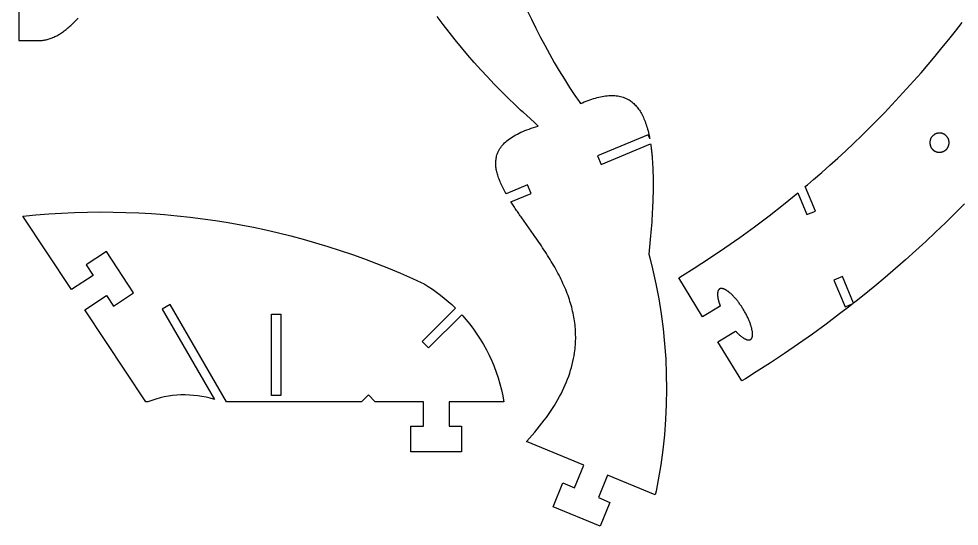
# Model space of a CAD drawing. Extents: x 0 to 398, y 0 to 371.
# Drawn here: x 0 to 187.8, y 0 to 101.4 of the extents above; entities that cross this region are included whole.
import ezdxf

# ---------------------------------------------------------------- set-up
doc = ezdxf.new("R2010")
doc.units = 0
doc.layers.get('0').update_dxf_attribs({"linetype": 'CONTINUOUS'})

msp = doc.modelspace()

# ---------------------------------------------------------------- linework, layer by layer
at = {"color": 0}
for points in [[(0, 103.856), (0, 97.0492), (4.07503, 97.0492), (4.27556, 97.0524), (4.47553, 97.0619), (4.67486, 97.0779), (4.87364, 97.1), (5.07178, 97.1283), (5.26932, 97.1626), (5.46625, 97.2029), (5.66254, 97.2489), (5.85824, 97.3008), (6.05333, 97.3583), (6.24778, 97.4215), (6.44157, 97.4901), (6.63476, 97.5643), (6.82731, 97.6438), (7.01921, 97.7283), (7.2105, 97.8182), (7.40115, 97.9131), (7.59115, 98.0129), (7.78049, 98.1176), (7.96912, 98.2272), (8.15717, 98.3415), (8.34457, 98.4604), (8.53125, 98.5839), (8.71729, 98.7118), (8.90267, 98.844), (9.0874, 98.9806), (9.27143, 99.1213), (9.45475, 99.2661), (9.63743, 99.415), (9.81944, 99.5676), (10.0008, 99.7242), (10.1883, 99.8901), (10.375, 100.06), (10.561, 100.232), (10.7464, 100.408), (10.931, 100.587), (11.115, 100.769), (11.2982, 100.954), (11.4808, 101.141), (11.6628, 101.33), (11.8441, 101.522)], [(101.551, 103.041), (102.386, 101.284), (103.249, 99.5392), (104.137, 97.8068), (105.052, 96.0869), (105.993, 94.3801), (106.96, 92.6867), (107.953, 91.0069), (108.971, 89.341), (110.015, 87.6894), (111.085, 86.0524), (111.903, 84.8336), (112.18, 84.43), (112.572, 84.6044), (112.959, 84.7693), (113.341, 84.9246), (113.718, 85.07), (114.091, 85.2058), (114.458, 85.3318), (114.82, 85.4479), (115.177, 85.5543), (115.529, 85.6506), (115.876, 85.7368), (116.217, 85.8131), (116.554, 85.8792), (116.885, 85.9353), (117.211, 85.981), (117.532, 86.0165), (117.847, 86.0417), (118.157, 86.0565), (118.462, 86.0608), (118.761, 86.0549), (119.055, 86.0382), (119.344, 86.011), (119.627, 85.9732), (119.905, 85.9246), (120.177, 85.8654), (120.443, 85.7954), (120.705, 85.7144), (120.96, 85.6226), (121.21, 85.52), (121.454, 85.4063), (121.693, 85.2814), (121.893, 85.1654), (122.088, 85.041), (122.28, 84.9082), (122.466, 84.7672), (122.649, 84.6179), (122.827, 84.4604), (123, 84.2949), (123.17, 84.121), (123.335, 83.9392), (123.495, 83.7493), (123.652, 83.5514), (123.804, 83.3456), (123.952, 83.1317), (124.095, 82.91), (124.235, 82.6804), (124.37, 82.4431), (124.501, 82.1981), (124.628, 81.9451), (124.752, 81.6846), (124.87, 81.4164), (124.985, 81.1407), (125.096, 80.8574), (125.203, 80.5665), (125.306, 80.2681), (125.404, 79.9624), (125.499, 79.649), (125.59, 79.3285), (125.677, 79.0007), (125.76, 78.6654), (125.839, 78.3231), (125.846, 78.295), (125.852, 78.2671), (125.858, 78.239), (125.87, 78.1832), (125.877, 78.1553), (125.883, 78.1272), (125.889, 78.0993), (125.901, 78.0435), (125.908, 78.0154), (125.914, 77.9875), (125.92, 77.9596), (125.926, 77.9317), (125.932, 77.9036), (125.939, 77.8757), (125.945, 77.8478), (125.951, 77.8199), (125.957, 77.7919), (125.963, 77.7639), (125.976, 77.7081), (125.982, 77.68), (125.988, 77.6521), (125.995, 77.6242), (126.007, 77.5682), (126.013, 77.5403), (126.019, 77.5124), (126.026, 77.4844), (126.032, 77.4564), (125.729, 78.1872), (115.599, 73.9913), (116.307, 72.2821), (126.199, 76.3796), (126.199, 76.3794), (126.199, 76.3794), (126.199, 76.3792), (126.199, 76.3792), (126.199, 76.3788), (126.199, 76.3788), (126.199, 76.3785), (126.2, 76.3783), (126.2, 76.3781), (126.2, 76.3779), (126.2, 76.3778), (126.2, 76.3776), (126.2, 76.3774), (126.2, 76.3772), (126.2, 76.3772), (126.213, 76.2846), (126.227, 76.1915), (126.241, 76.0982), (126.254, 76.0044), (126.267, 75.9103), (126.28, 75.8157), (126.292, 75.7207), (126.305, 75.6254), (126.317, 75.5297), (126.329, 75.4336), (126.341, 75.3372), (126.353, 75.2403), (126.364, 75.1431), (126.375, 75.0456), (126.386, 74.9476), (126.397, 74.8492), (126.408, 74.7506), (126.418, 74.6514), (126.429, 74.5519), (126.439, 74.4521), (126.449, 74.3519), (126.458, 74.2512), (126.468, 74.1503), (126.477, 74.049), (126.486, 73.9474), (126.495, 73.8453), (126.504, 73.7428), (126.512, 73.64), (126.521, 73.5369), (126.529, 73.4333), (126.537, 73.3294), (126.573, 72.8121), (126.605, 72.2862), (126.633, 71.7521), (126.656, 71.2096), (126.675, 70.6586), (126.689, 70.0996), (126.7, 69.5322), (126.706, 68.9568), (126.707, 68.3735), (126.705, 67.7819), (126.698, 67.1826), (126.688, 66.5754), (126.673, 65.9603), (126.654, 65.3374), (126.631, 64.7068), (126.604, 64.0686), (126.573, 63.4229), (126.538, 62.7696), (126.499, 62.1088), (126.457, 61.4404), (126.41, 60.7649), (126.36, 60.0821), (126.306, 59.3919), (126.248, 58.6947), (126.186, 57.9903), (126.121, 57.2787), (126.052, 56.5603), (125.979, 55.8349), (125.903, 55.1025), (125.823, 54.3633), (126.022, 53.6281), (126.574, 51.4104), (127.237, 48.4413), (127.81, 45.4575), (128.293, 42.4614), (128.688, 39.455), (128.993, 36.44), (129.209, 33.4187), (129.335, 30.3931), (129.372, 27.3649), (129.319, 24.3362), (129.176, 21.3093), (128.944, 18.286), (128.622, 15.2682), (128.21, 12.258), (127.709, 9.25743), (127.276, 7.01329), (127.118, 6.26839), (117.613, 10.2055), (115.757, 5.72467), (118.066, 4.76796), (116.095, 0.00998), (106.718, 3.89421), (108.689, 8.65218), (110.999, 7.69547), (112.855, 12.1763), (101.401, 16.9206), (101.403, 16.9232), (101.406, 16.9258), (101.408, 16.9285), (101.411, 16.9311), (101.413, 16.9337), (101.416, 16.9364), (101.418, 16.939), (101.423, 16.9443), (101.425, 16.9469), (101.428, 16.9496), (101.43, 16.9521), (101.433, 16.9549), (101.435, 16.9574), (101.437, 16.9601), (101.44, 16.9626), (101.442, 16.9653), (101.445, 16.9679), (101.447, 16.9706), (101.45, 16.9732), (101.452, 16.9758), (101.454, 16.9785), (101.457, 16.9811), (101.459, 16.9837), (101.462, 16.9864), (101.464, 16.989), (101.467, 16.9917), (101.469, 16.9943), (101.471, 16.9969), (101.474, 16.9996), (102.017, 17.5965), (102.544, 18.1929), (103.056, 18.7889), (103.553, 19.3842), (104.034, 19.979), (104.499, 20.5733), (104.95, 21.1669), (105.384, 21.7601), (105.803, 22.3526), (106.207, 22.9447), (106.595, 23.5361), (106.968, 24.1269), (107.325, 24.7171), (107.666, 25.3067), (107.992, 25.8956), (108.303, 26.4839), (108.598, 27.0715), (108.877, 27.6586), (109.14, 28.245), (109.388, 28.8307), (109.621, 29.4157), (109.838, 30), (110.039, 30.5838), (110.224, 31.1667), (110.394, 31.749), (110.549, 32.3306), (110.687, 32.9114), (110.81, 33.4915), (110.917, 34.071), (111.009, 34.6496), (111.063, 35.0507), (111.11, 35.4515), (111.149, 35.8519), (111.18, 36.2519), (111.204, 36.6515), (111.221, 37.0507), (111.23, 37.4494), (111.232, 37.8478), (111.227, 38.2456), (111.215, 38.6431), (111.196, 39.04), (111.169, 39.4364), (111.136, 39.8324), (111.096, 40.2278), (111.048, 40.6228), (110.994, 41.0171), (110.934, 41.411), (110.866, 41.8043), (110.792, 42.1969), (110.712, 42.589), (110.624, 42.9806), (110.531, 43.3715), (110.431, 43.7617), (110.325, 44.1514), (110.212, 44.5404), (110.093, 44.9288), (109.968, 45.3164), (109.837, 45.7033), (109.7, 46.0896), (109.557, 46.4751), (109.398, 46.8856), (109.232, 47.2951), (109.06, 47.7037), (108.881, 48.1115), (108.697, 48.5183), (108.507, 48.924), (108.312, 49.3287), (108.111, 49.7324), (107.905, 50.135), (107.695, 50.5364), (107.48, 50.9367), (107.261, 51.3357), (107.037, 51.7336), (106.81, 52.13), (106.579, 52.5253), (106.344, 52.9192), (106.106, 53.3117), (105.866, 53.7028), (105.622, 54.0924), (105.376, 54.4806), (105.128, 54.8672), (104.877, 55.2522), (104.625, 55.6358), (104.371, 56.0176), (104.115, 56.3979), (103.859, 56.7765), (103.601, 57.1533), (103.343, 57.5283), (103.084, 57.9017), (102.824, 58.2731), (102.665, 58.5007), (102.506, 58.7275), (102.347, 58.9536), (102.188, 59.1789), (102.029, 59.4035), (101.871, 59.6274), (101.713, 59.8504), (101.556, 60.0728), (101.399, 60.2943), (101.243, 60.515), (101.088, 60.735), (100.933, 60.954), (100.78, 61.1724), (100.627, 61.3899), (100.475, 61.6064), (100.324, 61.8222), (100.174, 62.0372), (100.026, 62.2512), (99.8782, 62.4644), (99.7321, 62.6768), (99.5871, 62.8882), (99.4436, 63.0987), (99.3015, 63.3083), (99.161, 63.5171), (99.0219, 63.7249), (98.8844, 63.9318), (98.7488, 64.1376), (98.6149, 64.3426), (98.4828, 64.5467), (98.3525, 64.7497), (98.3043, 64.8251), (98.3043, 64.8251), (102.31, 66.4844), (101.602, 68.1936), (97.3346, 66.4258), (97.3335, 66.4278), (97.3324, 66.4297), (97.3313, 66.4315), (97.3301, 66.4335), (97.3292, 66.4354), (97.3279, 66.4374), (97.3269, 66.4393), (97.3247, 66.4431), (97.3236, 66.445), (97.3214, 66.4489), (97.3204, 66.4508), (97.3193, 66.4526), (97.3182, 66.4546), (97.3171, 66.4565), (97.3149, 66.4603), (97.3137, 66.4624), (97.3117, 66.4661), (97.3106, 66.4681), (97.3094, 66.47), (97.3083, 66.4718), (97.3072, 66.4737), (97.3061, 66.4757), (97.305, 66.4776), (97.3029, 66.4814), (97.3018, 66.4833), (97.3007, 66.4853), (97.1472, 66.7586), (96.9989, 67.0297), (96.856, 67.2987), (96.7183, 67.5657), (96.5863, 67.8306), (96.4599, 68.0932), (96.3392, 68.3538), (96.2243, 68.6121), (96.1154, 68.8683), (96.0126, 69.1222), (95.9158, 69.374), (95.8254, 69.6236), (95.7414, 69.8708), (95.6638, 70.116), (95.5928, 70.3589), (95.5285, 70.5994), (95.471, 70.8376), (95.4204, 71.0736), (95.3768, 71.3074), (95.3404, 71.5388), (95.3111, 71.7679), (95.2892, 71.9946), (95.2749, 72.2189), (95.2679, 72.441), (95.2686, 72.6606), (95.2771, 72.8778), (95.2935, 73.0926), (95.3179, 73.305), (95.3503, 73.5151), (95.3908, 73.7226), (95.4397, 73.9276), (95.5156, 74.1906), (95.6051, 74.449), (95.7086, 74.7032), (95.8258, 74.9529), (95.9569, 75.1985), (96.1019, 75.4394), (96.2608, 75.6761), (96.4335, 75.9085), (96.62, 76.1365), (96.8204, 76.3603), (97.0346, 76.5796), (97.2626, 76.7947), (97.5047, 77.0054), (97.7604, 77.2119), (98.0301, 77.414), (98.3136, 77.6119), (98.611, 77.8056), (98.9222, 77.9949), (99.2474, 78.1799), (99.5863, 78.3606), (99.9392, 78.5369), (100.306, 78.7092), (100.687, 78.8771), (101.081, 79.0408), (101.489, 79.2003), (101.912, 79.3554), (102.348, 79.5064), (102.797, 79.6532), (103.261, 79.7957), (103.739, 79.934), (103.552, 80.1247), (102.98, 80.6871), (102.201, 81.4193), (101.402, 82.1303), (100.791, 82.6499), (100.585, 82.8194), (100.223, 83.1543), (99.1481, 84.1694), (97.7319, 85.539), (96.3369, 86.9279), (94.9629, 88.3358), (93.6103, 89.7624), (92.2792, 91.2076), (90.9696, 92.6711), (89.6818, 94.1525), (88.416, 95.6518), (87.1724, 97.1686), (85.9511, 98.7026), (84.7522, 100.254), (83.5761, 101.821)], [(188.908, 64.4396), (187.003, 62.5193), (185.075, 60.621), (183.124, 58.7449), (181.151, 56.8911), (179.156, 55.06), (177.139, 53.2517), (175.1, 51.4663), (173.04, 49.7042), (170.958, 47.9654), (168.856, 46.2503), (167.265, 44.9786), (166.732, 44.559), (164.526, 49.8915), (162.817, 49.1824), (165.036, 43.8178), (166.631, 44.4794), (165.965, 43.9567), (163.956, 42.4076), (161.25, 40.3754), (158.515, 38.3829), (155.751, 36.4307), (152.96, 34.519), (150.14, 32.6481), (147.294, 30.8182), (145.143, 29.4715), (144.421, 29.0297), (139.64, 36.8314), (143.168, 38.9931), (143.26, 38.8928), (143.351, 38.7949), (143.443, 38.6997), (143.535, 38.6069), (143.625, 38.5168), (143.717, 38.4294), (143.807, 38.3446), (143.896, 38.2626), (143.986, 38.1833), (144.074, 38.1069), (144.163, 38.0333), (144.25, 37.9625), (144.336, 37.8949), (144.421, 37.83), (144.506, 37.7682), (144.589, 37.7093), (144.671, 37.6538), (144.753, 37.6011), (144.833, 37.5518), (144.911, 37.5056), (144.989, 37.4626), (145.065, 37.4229), (145.139, 37.3867), (145.212, 37.3536), (145.283, 37.324), (145.354, 37.2979), (145.422, 37.2753), (145.487, 37.2561), (145.553, 37.2406), (145.615, 37.2286), (145.674, 37.2201), (145.732, 37.2147), (145.788, 37.2126), (145.84, 37.2135), (145.893, 37.2175), (145.943, 37.2244), (145.99, 37.2347), (146.038, 37.2479), (146.082, 37.2643), (146.124, 37.2836), (146.164, 37.3061), (146.203, 37.3317), (146.239, 37.3603), (146.274, 37.3919), (146.307, 37.4268), (146.337, 37.4646), (146.365, 37.5054), (146.393, 37.5493), (146.418, 37.5964), (146.44, 37.6464), (146.461, 37.6994), (146.479, 37.7556), (146.496, 37.8147), (146.511, 37.8769), (146.524, 37.9421), (146.535, 38.0104), (146.543, 38.0817), (146.55, 38.156), (146.554, 38.2333), (146.557, 38.3136), (146.557, 38.4192), (146.553, 38.5292), (146.544, 38.6433), (146.533, 38.7617), (146.518, 38.8837), (146.499, 39.0096), (146.476, 39.139), (146.45, 39.2718), (146.421, 39.4078), (146.388, 39.5469), (146.351, 39.689), (146.311, 39.8338), (146.268, 39.9811), (146.221, 40.131), (146.172, 40.2831), (146.119, 40.4371), (146.064, 40.5932), (146.004, 40.7513), (145.943, 40.9107), (145.878, 41.0717), (145.81, 41.234), (145.739, 41.3974), (145.665, 41.5618), (145.59, 41.7271), (145.511, 41.8929), (145.429, 42.0593), (145.346, 42.2261), (145.258, 42.3929), (145.169, 42.5599), (145.078, 42.7265), (144.985, 42.8929), (144.894, 43.0482), (144.803, 43.2029), (144.708, 43.3567), (144.614, 43.5093), (144.518, 43.661), (144.419, 43.8114), (144.321, 43.9604), (144.221, 44.1079), (144.119, 44.2539), (144.017, 44.3981), (143.914, 44.5404), (143.81, 44.6808), (143.704, 44.8192), (143.6, 44.9553), (143.493, 45.089), (143.388, 45.2204), (143.281, 45.3492), (143.174, 45.4753), (143.067, 45.5986), (142.96, 45.719), (142.854, 45.8362), (142.747, 45.9504), (142.64, 46.0612), (142.535, 46.1686), (142.429, 46.2725), (142.324, 46.3728), (142.219, 46.4692), (142.117, 46.5618), (142.014, 46.6503), (141.913, 46.7347), (141.811, 46.8147), (141.733, 46.8743), (141.657, 46.9313), (141.581, 46.9854), (141.506, 47.0369), (141.431, 47.0857), (141.358, 47.1317), (141.286, 47.1751), (141.214, 47.2157), (141.144, 47.2536), (141.075, 47.2889), (141.008, 47.3214), (140.942, 47.3513), (140.876, 47.3785), (140.813, 47.4029), (140.75, 47.4246), (140.689, 47.4437), (140.629, 47.4601), (140.571, 47.4738), (140.514, 47.4847), (140.458, 47.4931), (140.404, 47.4987), (140.353, 47.5017), (140.303, 47.5019), (140.253, 47.4994), (140.206, 47.4944), (140.161, 47.4867), (140.117, 47.4763), (140.075, 47.4631), (140.036, 47.4472), (139.997, 47.4288), (139.962, 47.4082), (139.928, 47.3849), (139.896, 47.3589), (139.865, 47.3303), (139.835, 47.2992), (139.807, 47.2653), (139.781, 47.2289), (139.754, 47.19), (139.731, 47.1485), (139.708, 47.1044), (139.689, 47.0581), (139.669, 47.0092), (139.653, 46.9578), (139.636, 46.904), (139.622, 46.8478), (139.61, 46.7893), (139.599, 46.7283), (139.59, 46.6651), (139.583, 46.5996), (139.578, 46.5317), (139.574, 46.4615), (139.571, 46.3892), (139.571, 46.3146), (139.572, 46.2378), (139.576, 46.1587), (139.581, 46.0776), (139.589, 45.9943), (139.597, 45.909), (139.608, 45.8214), (139.621, 45.7319), (139.629, 45.6806), (139.638, 45.6285), (139.647, 45.576), (139.657, 45.5229), (139.668, 45.4693), (139.679, 45.4151), (139.69, 45.3604), (139.703, 45.3051), (139.715, 45.2494), (139.728, 45.1932), (139.743, 45.1365), (139.757, 45.0793), (139.772, 45.0217), (139.788, 44.9636), (139.804, 44.905), (139.821, 44.8461), (139.837, 44.7867), (139.856, 44.7269), (139.874, 44.6667), (139.893, 44.6061), (139.913, 44.5451), (139.932, 44.4838), (139.953, 44.4221), (139.974, 44.36), (139.996, 44.2976), (140.018, 44.2349), (140.04, 44.1719), (140.063, 44.1086), (140.087, 44.0449), (140.111, 43.981), (140.111, 43.981), (136.584, 41.8193), (131.803, 49.621), (132.583, 50.0988), (134.907, 51.5596), (137.976, 53.5518), (141.008, 55.5976), (144.004, 57.6962), (146.964, 59.8472), (149.885, 62.0501), (152.767, 64.3043), (154.903, 66.0271), (155.608, 66.6094), (157.406, 62.2647), (159.115, 62.974), (157.099, 67.8511), (157.513, 68.2001), (158.75, 69.2558), (160.386, 70.6771), (162.007, 72.1149), (163.612, 73.5689), (165.203, 75.0392), (166.776, 76.5253), (168.333, 78.0275), (169.875, 79.5454), (171.401, 81.0789), (172.91, 82.6278), (174.403, 84.1922), (175.879, 85.7718), (177.337, 87.3664), (178.781, 88.9761), (180.207, 90.6006), (181.615, 92.2396), (183.007, 93.8933), (184.382, 95.5615), (185.739, 97.2439), (187.078, 98.9404), (188.4, 100.651)]]:
    msp.add_lwpolyline(points, dxfattribs=at)
for points in [[(183.163, 74.8536), (183.232, 74.8269), (183.301, 74.8032), (183.371, 74.7822), (183.442, 74.7642), (183.514, 74.7488), (183.586, 74.7364), (183.658, 74.7267), (183.731, 74.7196), (183.804, 74.7154), (183.878, 74.7139), (183.951, 74.7151), (184.024, 74.719), (184.097, 74.7257), (184.171, 74.7349), (184.243, 74.7468), (184.315, 74.7613), (184.386, 74.7783), (184.457, 74.7979), (184.526, 74.8201), (184.596, 74.8449), (184.664, 74.8722), (184.731, 74.9019), (184.797, 74.9342), (184.861, 74.9689), (184.925, 75.006), (184.986, 75.0457), (185.046, 75.0876), (185.104, 75.1319), (185.161, 75.1788), (185.215, 75.2279), (185.268, 75.2793), (185.317, 75.3306), (185.362, 75.3836), (185.407, 75.4385), (185.45, 75.495), (185.49, 75.5529), (185.528, 75.6124), (185.563, 75.6732), (185.597, 75.7353), (185.628, 75.7986), (185.657, 75.8629), (185.683, 75.9283), (185.708, 75.9946), (185.731, 76.0618), (185.75, 76.1296), (185.767, 76.1981), (185.782, 76.2671), (185.794, 76.3367), (185.804, 76.4065), (185.813, 76.4767), (185.818, 76.5471), (185.821, 76.6176), (185.821, 76.6882), (185.818, 76.7586), (185.813, 76.8289), (185.806, 76.8989), (185.796, 76.9686), (185.782, 77.0379), (185.767, 77.1067), (185.749, 77.1749), (185.728, 77.2424), (185.704, 77.3089), (185.678, 77.3756), (185.649, 77.441), (185.617, 77.5051), (185.582, 77.5681), (185.546, 77.6296), (185.507, 77.6897), (185.465, 77.7485), (185.422, 77.8056), (185.378, 77.8611), (185.331, 77.915), (185.281, 77.9671), (185.229, 78.0175), (185.176, 78.0661), (185.122, 78.1128), (185.067, 78.1575), (185.008, 78.2001), (184.949, 78.2407), (184.889, 78.2792), (184.826, 78.3154), (184.764, 78.3494), (184.7, 78.3813), (184.635, 78.4106), (184.568, 78.4375), (184.5, 78.4618), (184.432, 78.4836), (184.364, 78.5029), (184.293, 78.5194), (184.224, 78.5332), (184.153, 78.5443), (184.081, 78.5524), (184.01, 78.5576), (183.939, 78.56), (183.868, 78.5596), (183.797, 78.5564), (183.728, 78.5506), (183.657, 78.5419), (183.587, 78.5308), (183.518, 78.5172), (183.449, 78.501), (183.381, 78.4824), (183.314, 78.4613), (183.247, 78.4378), (183.181, 78.4119), (183.115, 78.3839), (183.051, 78.3535), (182.989, 78.321), (182.926, 78.2861), (182.867, 78.2493), (182.807, 78.2103), (182.75, 78.1692), (182.693, 78.1261), (182.639, 78.0811), (182.586, 78.0342), (182.535, 77.9854), (182.485, 77.9349), (182.438, 77.8825), (182.393, 77.8282), (182.349, 77.7724), (182.308, 77.7149), (182.269, 77.6557), (182.232, 77.595), (182.197, 77.5304), (182.164, 77.4644), (182.135, 77.3974), (182.107, 77.329), (182.083, 77.2597), (182.061, 77.1896), (182.042, 77.1186), (182.025, 77.0469), (182.011, 76.9746), (182.001, 76.9018), (181.993, 76.8287), (181.987, 76.7553), (181.983, 76.6817), (181.983, 76.6081), (181.986, 76.5344), (181.992, 76.4608), (181.999, 76.3876), (182.01, 76.3147), (182.022, 76.2424), (182.039, 76.1704), (182.057, 76.0992), (182.078, 76.0286), (182.101, 75.959), (182.128, 75.8904), (182.157, 75.8229), (182.188, 75.7565), (182.222, 75.6915), (182.258, 75.6278), (182.297, 75.5656), (182.339, 75.505), (182.383, 75.4461), (182.404, 75.4203), (182.425, 75.3949), (182.447, 75.3699), (182.468, 75.345), (182.49, 75.3207), (182.514, 75.2968), (182.536, 75.2733), (182.56, 75.2501), (182.585, 75.2275), (182.608, 75.2051), (182.633, 75.1832), (182.658, 75.1617), (182.683, 75.1407), (182.71, 75.12), (182.735, 75.0997), (182.763, 75.08), (182.789, 75.0607), (182.815, 75.0419), (182.843, 75.0235), (182.871, 75.0056), (182.899, 74.9882), (182.926, 74.9713), (182.956, 74.9547), (182.985, 74.9387), (183.014, 74.9233), (183.043, 74.9083), (183.072, 74.8939), (183.103, 74.88), (183.133, 74.8665), (183.163, 74.8536)], [(80.5575, 36.9411), (81.8656, 35.6329), (88.4858, 42.2532), (88.6931, 42.0258), (89.2986, 41.3286), (90.0754, 40.3772), (90.816, 39.4004), (91.5196, 38.399), (92.1858, 37.3743), (92.8142, 36.3272), (93.404, 35.2589), (93.9549, 34.1703), (94.4661, 33.0626), (94.9374, 31.9369), (95.3682, 30.7944), (95.7578, 29.6358), (96.106, 28.4625), (96.4119, 27.2756), (96.6753, 26.0758), (96.846, 25.1683), (96.8956, 24.8646), (85.9558, 24.8646), (85.9558, 20.0146), (88.4558, 20.0146), (88.4558, 14.8646), (78.3058, 14.8646), (78.3058, 20.0146), (80.8058, 20.0146), (80.8058, 24.8646), (71.2086, 24.8646), (69.8447, 26.2285), (68.481, 24.8646), (41.4732, 24.8646), (30.2511, 44.3018), (28.649, 43.3768), (39.0647, 25.3362), (38.8611, 25.399), (38.2447, 25.5707), (37.4182, 25.7696), (36.5862, 25.9333), (35.75, 26.0618), (34.9106, 26.1549), (34.0689, 26.2128), (33.2264, 26.2356), (32.384, 26.2232), (31.5429, 26.1758), (30.704, 26.0933), (29.8688, 25.9758), (29.0379, 25.8235), (28.2129, 25.636), (27.3947, 25.4138), (26.5843, 25.1567), (25.9818, 24.9418), (25.7831, 24.8646), (25.3604, 24.8646), (13.2164, 43.231), (17.5122, 46.0714), (18.8911, 43.9861), (22.9367, 46.6611), (17.504, 54.8775), (13.4583, 52.2024), (14.8372, 50.1171), (10.5413, 47.2765), (0.81771, 61.9825), (1.46056, 62.0492), (3.3915, 62.2269), (5.96625, 62.4275), (8.54139, 62.584), (11.1164, 62.6968), (13.6908, 62.7658), (16.2639, 62.7911), (18.8353, 62.7731), (21.4043, 62.7114), (23.9706, 62.6064), (26.5333, 62.4582), (29.0922, 62.2668), (31.6467, 62.0322), (34.196, 61.7547), (36.7399, 61.4343), (39.2775, 61.0711), (41.8085, 60.6651), (44.3324, 60.2167), (46.8483, 59.7256), (49.3561, 59.1921), (51.855, 58.6161), (54.3446, 57.9981), (56.8242, 57.3378), (59.2933, 56.6354), (61.7515, 55.891), (64.1981, 55.1047), (66.6325, 54.2768), (69.0543, 53.4069), (71.4629, 52.4956), (73.8579, 51.5428), (76.2385, 50.5485), (78.6042, 49.5128), (80.3694, 48.7101), (80.9547, 48.4358), (81.1669, 48.3078), (81.796, 47.911), (82.621, 47.3621), (83.4293, 46.7894), (84.2203, 46.1937), (84.9936, 45.5751), (85.7488, 44.934), (86.4851, 44.2708), (87.0256, 43.7599), (87.2024, 43.586), (80.5575, 36.9411)], [(50.4851, 42.3958), (52.3351, 42.3958), (52.3351, 26.1464), (50.4851, 26.1464), (50.4851, 42.3958)]]:
    msp.add_lwpolyline(points, close=True, dxfattribs=at)

doc.saveas('drawing.dxf')
